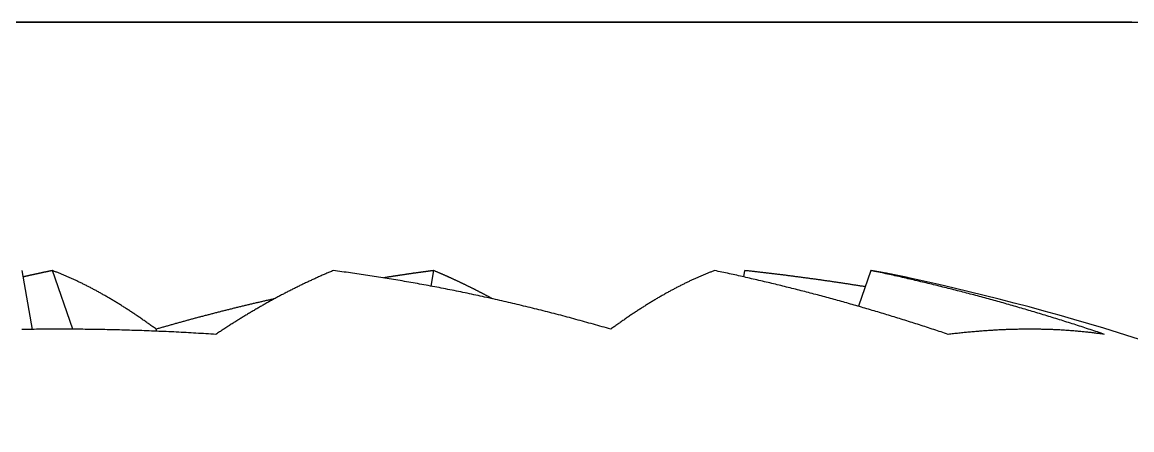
# Model space of a CAD drawing. Extents: x -37 to 246, y -173 to 93.
# Drawn here: x 48.059 to 50.283, y -55.412 to -54.595 of the extents above; entities that cross this region are included whole.
import ezdxf

# ---------------------------------------------------------------- set-up
doc = ezdxf.new("R2010")
doc.units = 0
doc.layers.get('0').update_dxf_attribs({"linetype": 'CONTINUOUS'})

msp = doc.modelspace()

# ---------------------------------------------------------------- linework, layer by layer
at = {"color": 7, "linetype": 'CONTINUOUS'}
for p, q in [((30.6333, -54.5954), (52.9333, -54.5954)), ((33.2833, -54.5954), (50.2833, -54.5954)), ((50.2833, -54.5954), (33.2833, -54.5954)), ((48.0797, -55.2106), (48.0591, -55.0929)), ((48.1606, -55.2104), (48.1197, -55.0929)), ((48.8839, -55.0929), (48.8784, -55.124)), ((49.5053, -55.1056), (49.5075, -55.0929)), ((49.7605, -55.0929), (49.7355, -55.1645)), ((48.3287, -55.2144), (48.3277, -55.2103))]:
    msp.add_line(p, q, dxfattribs=at)
for points in [[(48.1197, -55.0929, 0), (48.1192, -55.093, 0), (48.1188, -55.0931, 0), (48.1183, -55.0932, 0), (48.1178, -55.0933, 0), (48.1174, -55.0934, 0), (48.1169, -55.0934, 0), (48.1165, -55.0935, 0), (48.116, -55.0936, 0), (48.1156, -55.0937, 0), (48.1151, -55.0938, 0), (48.1146, -55.0939, 0), (48.1142, -55.094, 0), (48.1137, -55.0941, 0), (48.1133, -55.0942, 0), (48.1128, -55.0943, 0), (48.1124, -55.0944, 0), (48.1119, -55.0945, 0), (48.1115, -55.0946, 0), (48.111, -55.0947, 0), (48.1105, -55.0948, 0), (48.1101, -55.0949, 0), (48.1096, -55.095, 0), (48.1092, -55.0951, 0), (48.1087, -55.0952, 0), (48.1083, -55.0953, 0), (48.1078, -55.0954, 0), (48.1074, -55.0955, 0), (48.1069, -55.0956, 0), (48.1064, -55.0957, 0), (48.106, -55.0958, 0), (48.1055, -55.0959, 0), (48.1051, -55.096, 0), (48.1046, -55.0961, 0), (48.1042, -55.0962, 0), (48.1037, -55.0963, 0), (48.1032, -55.0964, 0), (48.1028, -55.0964, 0), (48.1023, -55.0965, 0), (48.1019, -55.0966, 0), (48.1014, -55.0967, 0), (48.101, -55.0968, 0), (48.1005, -55.0969, 0), (48.1001, -55.097, 0), (48.0996, -55.0971, 0), (48.0991, -55.0972, 0), (48.0987, -55.0973, 0), (48.0982, -55.0974, 0), (48.0978, -55.0975, 0), (48.0973, -55.0976, 0), (48.0969, -55.0977, 0), (48.0964, -55.0978, 0), (48.096, -55.0979, 0), (48.0955, -55.098, 0), (48.095, -55.0981, 0), (48.0946, -55.0982, 0), (48.0941, -55.0983, 0), (48.0937, -55.0984, 0), (48.0932, -55.0985, 0), (48.0928, -55.0986, 0), (48.0923, -55.0987, 0), (48.0918, -55.0988, 0), (48.0914, -55.0989, 0), (48.0909, -55.099, 0), (48.0905, -55.0991, 0), (48.09, -55.0992, 0), (48.0896, -55.0993, 0), (48.0891, -55.0994, 0), (48.0887, -55.0995, 0), (48.0882, -55.0996, 0), (48.0877, -55.0997, 0), (48.0873, -55.0998, 0), (48.0868, -55.0999, 0), (48.0864, -55.1, 0), (48.0859, -55.1001, 0), (48.0855, -55.1002, 0), (48.085, -55.1003, 0), (48.0846, -55.1004, 0), (48.0841, -55.1005, 0), (48.0836, -55.1006, 0), (48.0832, -55.1007, 0), (48.0827, -55.1008, 0), (48.0823, -55.1009, 0), (48.0818, -55.101, 0), (48.0814, -55.1011, 0), (48.0809, -55.1012, 0), (48.0805, -55.1013, 0), (48.08, -55.1014, 0), (48.0795, -55.1015, 0), (48.0791, -55.1016, 0), (48.0786, -55.1017, 0), (48.0782, -55.1018, 0), (48.0777, -55.1019, 0), (48.0773, -55.102, 0), (48.0768, -55.1021, 0), (48.0764, -55.1022, 0), (48.0759, -55.1023, 0), (48.0754, -55.1024, 0), (48.075, -55.1025, 0), (48.0745, -55.1026, 0), (48.0741, -55.1027, 0), (48.0736, -55.1028, 0), (48.0732, -55.1029, 0), (48.0727, -55.103, 0), (48.0723, -55.1031, 0), (48.0718, -55.1032, 0), (48.0713, -55.1033, 0), (48.0709, -55.1034, 0), (48.0704, -55.1035, 0), (48.07, -55.1036, 0), (48.0695, -55.1037, 0), (48.0691, -55.1038, 0), (48.0686, -55.1039, 0), (48.0682, -55.104, 0), (48.0677, -55.1041, 0), (48.0672, -55.1042, 0), (48.0668, -55.1043, 0), (48.0663, -55.1044, 0), (48.0659, -55.1045, 0), (48.0654, -55.1046, 0), (48.065, -55.1047, 0), (48.0645, -55.1048, 0), (48.0641, -55.1049, 0), (48.0636, -55.105, 0), (48.0632, -55.1051, 0), (48.0627, -55.1052, 0), (48.0622, -55.1053, 0), (48.0618, -55.1055, 0), (48.0613, -55.1056, 0)], [(48.3277, -55.2103, 0), (48.326, -55.209, 0), (48.3243, -55.2078, 0), (48.3225, -55.2065, 0), (48.3208, -55.2053, 0), (48.3191, -55.204, 0), (48.3173, -55.2028, 0), (48.3156, -55.2015, 0), (48.3139, -55.2003, 0), (48.3122, -55.1991, 0), (48.3105, -55.1979, 0), (48.3087, -55.1967, 0), (48.307, -55.1955, 0), (48.3053, -55.1943, 0), (48.3036, -55.1931, 0), (48.3019, -55.1919, 0), (48.3002, -55.1907, 0), (48.2985, -55.1895, 0), (48.2967, -55.1883, 0), (48.295, -55.1872, 0), (48.2933, -55.186, 0), (48.2916, -55.1848, 0), (48.2899, -55.1837, 0), (48.2882, -55.1825, 0), (48.2865, -55.1814, 0), (48.2848, -55.1803, 0), (48.2831, -55.1791, 0), (48.2815, -55.178, 0), (48.2798, -55.1769, 0), (48.2781, -55.1758, 0), (48.2764, -55.1747, 0), (48.2747, -55.1736, 0), (48.273, -55.1725, 0), (48.2713, -55.1714, 0), (48.2697, -55.1703, 0), (48.268, -55.1692, 0), (48.2663, -55.1681, 0), (48.2646, -55.1671, 0), (48.263, -55.166, 0), (48.2613, -55.1649, 0), (48.2596, -55.1639, 0), (48.2579, -55.1628, 0), (48.2563, -55.1618, 0), (48.2546, -55.1608, 0), (48.253, -55.1597, 0), (48.2513, -55.1587, 0), (48.2496, -55.1577, 0), (48.248, -55.1567, 0), (48.2463, -55.1557, 0), (48.2447, -55.1547, 0), (48.243, -55.1537, 0), (48.2414, -55.1527, 0), (48.2397, -55.1517, 0), (48.2381, -55.1507, 0), (48.2364, -55.1497, 0), (48.2348, -55.1487, 0), (48.2331, -55.1478, 0), (48.2315, -55.1468, 0), (48.2299, -55.1459, 0), (48.2282, -55.1449, 0), (48.2266, -55.144, 0), (48.225, -55.143, 0), (48.2233, -55.1421, 0), (48.2217, -55.1412, 0), (48.2201, -55.1403, 0), (48.2184, -55.1393, 0), (48.2168, -55.1384, 0), (48.2152, -55.1375, 0), (48.2136, -55.1366, 0), (48.212, -55.1357, 0), (48.2103, -55.1348, 0), (48.2087, -55.134, 0), (48.2071, -55.1331, 0), (48.2055, -55.1322, 0), (48.2039, -55.1314, 0), (48.2023, -55.1305, 0), (48.2007, -55.1296, 0), (48.1991, -55.1288, 0), (48.1975, -55.1279, 0), (48.1959, -55.1271, 0), (48.1943, -55.1263, 0), (48.1927, -55.1255, 0), (48.1911, -55.1246, 0), (48.1895, -55.1238, 0), (48.1879, -55.123, 0), (48.1863, -55.1222, 0), (48.1847, -55.1214, 0), (48.1831, -55.1206, 0), (48.1815, -55.1198, 0), (48.18, -55.119, 0), (48.1784, -55.1183, 0), (48.1768, -55.1175, 0), (48.1752, -55.1167, 0), (48.1736, -55.116, 0), (48.1721, -55.1152, 0), (48.1705, -55.1145, 0), (48.1689, -55.1137, 0), (48.1674, -55.113, 0), (48.1658, -55.1122, 0), (48.1642, -55.1115, 0), (48.1627, -55.1108, 0), (48.1611, -55.1101, 0), (48.1595, -55.1094, 0), (48.158, -55.1087, 0), (48.1564, -55.108, 0), (48.1549, -55.1073, 0), (48.1533, -55.1066, 0), (48.1518, -55.1059, 0), (48.1502, -55.1052, 0), (48.1487, -55.1046, 0), (48.1471, -55.1039, 0), (48.1456, -55.1032, 0), (48.1441, -55.1026, 0), (48.1425, -55.1019, 0), (48.141, -55.1013, 0), (48.1394, -55.1007, 0), (48.1379, -55.1, 0), (48.1364, -55.0994, 0), (48.1349, -55.0988, 0), (48.1333, -55.0982, 0), (48.1318, -55.0975, 0), (48.1303, -55.0969, 0), (48.1288, -55.0963, 0), (48.1272, -55.0958, 0), (48.1257, -55.0952, 0), (48.1242, -55.0946, 0), (48.1227, -55.094, 0), (48.1212, -55.0934, 0), (48.1197, -55.0929, 0)], [(48.6828, -55.0929, 0), (48.6809, -55.0937, 0), (48.679, -55.0944, 0), (48.6772, -55.0952, 0), (48.6753, -55.096, 0), (48.6734, -55.0968, 0), (48.6716, -55.0976, 0), (48.6697, -55.0984, 0), (48.6679, -55.0992, 0), (48.666, -55.1, 0), (48.6641, -55.1008, 0), (48.6623, -55.1016, 0), (48.6604, -55.1024, 0), (48.6586, -55.1033, 0), (48.6567, -55.1041, 0), (48.6549, -55.1049, 0), (48.653, -55.1057, 0), (48.6511, -55.1066, 0), (48.6493, -55.1074, 0), (48.6474, -55.1083, 0), (48.6456, -55.1091, 0), (48.6437, -55.11, 0), (48.6419, -55.1108, 0), (48.64, -55.1117, 0), (48.6381, -55.1125, 0), (48.6363, -55.1134, 0), (48.6344, -55.1142, 0), (48.6326, -55.1151, 0), (48.6307, -55.116, 0), (48.6289, -55.1169, 0), (48.627, -55.1177, 0), (48.6252, -55.1186, 0), (48.6233, -55.1195, 0), (48.6215, -55.1204, 0), (48.6196, -55.1213, 0), (48.6178, -55.1222, 0), (48.6159, -55.1231, 0), (48.6141, -55.124, 0), (48.6122, -55.1249, 0), (48.6104, -55.1258, 0), (48.6085, -55.1267, 0), (48.6067, -55.1277, 0), (48.6048, -55.1286, 0), (48.603, -55.1295, 0), (48.6011, -55.1304, 0), (48.5993, -55.1314, 0), (48.5974, -55.1323, 0), (48.5956, -55.1332, 0), (48.5937, -55.1342, 0), (48.5919, -55.1351, 0), (48.59, -55.1361, 0), (48.5882, -55.137, 0), (48.5863, -55.138, 0), (48.5845, -55.1389, 0), (48.5827, -55.1399, 0), (48.5808, -55.1409, 0), (48.579, -55.1418, 0), (48.5771, -55.1428, 0), (48.5753, -55.1438, 0), (48.5734, -55.1448, 0), (48.5716, -55.1458, 0), (48.5698, -55.1467, 0), (48.5679, -55.1477, 0), (48.5661, -55.1487, 0), (48.5642, -55.1497, 0), (48.5624, -55.1507, 0), (48.5606, -55.1517, 0), (48.5587, -55.1527, 0), (48.5569, -55.1538, 0), (48.555, -55.1548, 0), (48.5532, -55.1558, 0), (48.5514, -55.1568, 0), (48.5495, -55.1578, 0), (48.5477, -55.1589, 0), (48.5458, -55.1599, 0), (48.544, -55.1609, 0), (48.5422, -55.162, 0), (48.5403, -55.163, 0), (48.5385, -55.1641, 0), (48.5367, -55.1651, 0), (48.5348, -55.1662, 0), (48.533, -55.1672, 0), (48.5312, -55.1683, 0), (48.5293, -55.1694, 0), (48.5275, -55.1704, 0), (48.5257, -55.1715, 0), (48.5238, -55.1726, 0), (48.522, -55.1736, 0), (48.5202, -55.1747, 0), (48.5183, -55.1758, 0), (48.5165, -55.1769, 0), (48.5147, -55.178, 0), (48.5128, -55.1791, 0), (48.511, -55.1802, 0), (48.5092, -55.1813, 0), (48.5074, -55.1824, 0), (48.5055, -55.1835, 0), (48.5037, -55.1846, 0), (48.5019, -55.1857, 0), (48.5001, -55.1868, 0), (48.4982, -55.188, 0), (48.4964, -55.1891, 0), (48.4946, -55.1902, 0), (48.4928, -55.1913, 0), (48.4909, -55.1925, 0), (48.4891, -55.1936, 0), (48.4873, -55.1948, 0), (48.4855, -55.1959, 0), (48.4836, -55.1971, 0), (48.4818, -55.1982, 0), (48.48, -55.1994, 0), (48.4782, -55.2005, 0), (48.4763, -55.2017, 0), (48.4745, -55.2029, 0), (48.4727, -55.204, 0), (48.4709, -55.2052, 0), (48.4691, -55.2064, 0), (48.4672, -55.2076, 0), (48.4654, -55.2088, 0), (48.4636, -55.2099, 0), (48.4618, -55.2111, 0), (48.46, -55.2123, 0), (48.4582, -55.2135, 0), (48.4563, -55.2147, 0), (48.4545, -55.2159, 0), (48.4527, -55.2171, 0), (48.4509, -55.2183, 0), (48.4491, -55.2196, 0), (48.4473, -55.2208, 0)], [(49.2389, -55.2103, 0), (49.2345, -55.209, 0), (49.2302, -55.2078, 0), (49.2258, -55.2065, 0), (49.2214, -55.2053, 0), (49.2171, -55.204, 0), (49.2127, -55.2028, 0), (49.2083, -55.2015, 0), (49.204, -55.2003, 0), (49.1996, -55.1991, 0), (49.1952, -55.1979, 0), (49.1909, -55.1967, 0), (49.1865, -55.1955, 0), (49.1821, -55.1943, 0), (49.1778, -55.1931, 0), (49.1734, -55.1919, 0), (49.169, -55.1907, 0), (49.1647, -55.1895, 0), (49.1603, -55.1883, 0), (49.1559, -55.1872, 0), (49.1516, -55.186, 0), (49.1472, -55.1848, 0), (49.1428, -55.1837, 0), (49.1385, -55.1825, 0), (49.1341, -55.1814, 0), (49.1297, -55.1803, 0), (49.1254, -55.1791, 0), (49.121, -55.178, 0), (49.1167, -55.1769, 0), (49.1123, -55.1758, 0), (49.1079, -55.1747, 0), (49.1036, -55.1736, 0), (49.0992, -55.1725, 0), (49.0948, -55.1714, 0), (49.0905, -55.1703, 0), (49.0861, -55.1692, 0), (49.0818, -55.1681, 0), (49.0774, -55.1671, 0), (49.073, -55.166, 0), (49.0687, -55.1649, 0), (49.0643, -55.1639, 0), (49.06, -55.1628, 0), (49.0556, -55.1618, 0), (49.0512, -55.1608, 0), (49.0469, -55.1597, 0), (49.0425, -55.1587, 0), (49.0382, -55.1577, 0), (49.0338, -55.1567, 0), (49.0295, -55.1557, 0), (49.0251, -55.1547, 0), (49.0208, -55.1537, 0), (49.0164, -55.1527, 0), (49.012, -55.1517, 0), (49.0077, -55.1507, 0), (49.0033, -55.1497, 0), (48.999, -55.1487, 0), (48.9946, -55.1478, 0), (48.9903, -55.1468, 0), (48.9859, -55.1459, 0), (48.9816, -55.1449, 0), (48.9772, -55.144, 0), (48.9729, -55.143, 0), (48.9685, -55.1421, 0), (48.9642, -55.1412, 0), (48.9598, -55.1403, 0), (48.9555, -55.1393, 0), (48.9511, -55.1384, 0), (48.9468, -55.1375, 0), (48.9424, -55.1366, 0), (48.9381, -55.1357, 0), (48.9337, -55.1348, 0), (48.9294, -55.134, 0), (48.9251, -55.1331, 0), (48.9207, -55.1322, 0), (48.9164, -55.1314, 0), (48.912, -55.1305, 0), (48.9077, -55.1296, 0), (48.9033, -55.1288, 0), (48.899, -55.1279, 0), (48.8947, -55.1271, 0), (48.8903, -55.1263, 0), (48.886, -55.1255, 0), (48.8816, -55.1246, 0), (48.8773, -55.1238, 0), (48.873, -55.123, 0), (48.8686, -55.1222, 0), (48.8643, -55.1214, 0), (48.8599, -55.1206, 0), (48.8556, -55.1198, 0), (48.8513, -55.119, 0), (48.8469, -55.1183, 0), (48.8426, -55.1175, 0), (48.8383, -55.1167, 0), (48.8339, -55.116, 0), (48.8296, -55.1152, 0), (48.8253, -55.1145, 0), (48.8209, -55.1137, 0), (48.8166, -55.113, 0), (48.8123, -55.1122, 0), (48.808, -55.1115, 0), (48.8036, -55.1108, 0), (48.7993, -55.1101, 0), (48.795, -55.1094, 0), (48.7907, -55.1087, 0), (48.7863, -55.108, 0), (48.782, -55.1073, 0), (48.7777, -55.1066, 0), (48.7734, -55.1059, 0), (48.769, -55.1052, 0), (48.7647, -55.1046, 0), (48.7604, -55.1039, 0), (48.7561, -55.1032, 0), (48.7518, -55.1026, 0), (48.7474, -55.1019, 0), (48.7431, -55.1013, 0), (48.7388, -55.1007, 0), (48.7345, -55.1, 0), (48.7302, -55.0994, 0), (48.7259, -55.0988, 0), (48.7215, -55.0982, 0), (48.7172, -55.0975, 0), (48.7129, -55.0969, 0), (48.7086, -55.0963, 0), (48.7043, -55.0958, 0), (48.7, -55.0952, 0), (48.6957, -55.0946, 0), (48.6914, -55.094, 0), (48.6871, -55.0934, 0), (48.6828, -55.0929, 0)], [(48.8839, -55.0929, 0), (48.8831, -55.093, 0), (48.8823, -55.0931, 0), (48.8815, -55.0932, 0), (48.8808, -55.0933, 0), (48.88, -55.0934, 0), (48.8792, -55.0935, 0), (48.8784, -55.0936, 0), (48.8776, -55.0937, 0), (48.8768, -55.0938, 0), (48.8761, -55.0939, 0), (48.8753, -55.094, 0), (48.8745, -55.0941, 0), (48.8737, -55.0942, 0), (48.8729, -55.0943, 0), (48.8721, -55.0944, 0), (48.8713, -55.0945, 0), (48.8706, -55.0946, 0), (48.8698, -55.0947, 0), (48.869, -55.0949, 0), (48.8682, -55.095, 0), (48.8674, -55.0951, 0), (48.8666, -55.0952, 0), (48.8659, -55.0953, 0), (48.8651, -55.0954, 0), (48.8643, -55.0955, 0), (48.8635, -55.0956, 0), (48.8627, -55.0957, 0), (48.8619, -55.0958, 0), (48.8611, -55.0959, 0), (48.8604, -55.096, 0), (48.8596, -55.0961, 0), (48.8588, -55.0962, 0), (48.858, -55.0964, 0), (48.8572, -55.0965, 0), (48.8564, -55.0966, 0), (48.8557, -55.0967, 0), (48.8549, -55.0968, 0), (48.8541, -55.0969, 0), (48.8533, -55.097, 0), (48.8525, -55.0971, 0), (48.8517, -55.0972, 0), (48.8509, -55.0973, 0), (48.8502, -55.0974, 0), (48.8494, -55.0976, 0), (48.8486, -55.0977, 0), (48.8478, -55.0978, 0), (48.847, -55.0979, 0), (48.8462, -55.098, 0), (48.8454, -55.0981, 0), (48.8447, -55.0982, 0), (48.8439, -55.0983, 0), (48.8431, -55.0984, 0), (48.8423, -55.0986, 0), (48.8415, -55.0987, 0), (48.8407, -55.0988, 0), (48.8399, -55.0989, 0), (48.8392, -55.099, 0), (48.8384, -55.0991, 0), (48.8376, -55.0992, 0), (48.8368, -55.0993, 0), (48.836, -55.0995, 0), (48.8352, -55.0996, 0), (48.8344, -55.0997, 0), (48.8337, -55.0998, 0), (48.8329, -55.0999, 0), (48.8321, -55.1, 0), (48.8313, -55.1001, 0), (48.8305, -55.1003, 0), (48.8297, -55.1004, 0), (48.8289, -55.1005, 0), (48.8282, -55.1006, 0), (48.8274, -55.1007, 0), (48.8266, -55.1008, 0), (48.8258, -55.101, 0), (48.825, -55.1011, 0), (48.8242, -55.1012, 0), (48.8234, -55.1013, 0), (48.8227, -55.1014, 0), (48.8219, -55.1015, 0), (48.8211, -55.1017, 0), (48.8203, -55.1018, 0), (48.8195, -55.1019, 0), (48.8187, -55.102, 0), (48.8179, -55.1021, 0), (48.8172, -55.1022, 0), (48.8164, -55.1024, 0), (48.8156, -55.1025, 0), (48.8148, -55.1026, 0), (48.814, -55.1027, 0), (48.8132, -55.1028, 0), (48.8124, -55.103, 0), (48.8117, -55.1031, 0), (48.8109, -55.1032, 0), (48.8101, -55.1033, 0), (48.8093, -55.1034, 0), (48.8085, -55.1035, 0), (48.8077, -55.1037, 0), (48.8069, -55.1038, 0), (48.8061, -55.1039, 0), (48.8054, -55.104, 0), (48.8046, -55.1042, 0), (48.8038, -55.1043, 0), (48.803, -55.1044, 0), (48.8022, -55.1045, 0), (48.8014, -55.1046, 0), (48.8006, -55.1048, 0), (48.7999, -55.1049, 0), (48.7991, -55.105, 0), (48.7983, -55.1051, 0), (48.7975, -55.1052, 0), (48.7967, -55.1054, 0), (48.7959, -55.1055, 0), (48.7951, -55.1056, 0), (48.7943, -55.1057, 0), (48.7936, -55.1059, 0), (48.7928, -55.106, 0), (48.792, -55.1061, 0), (48.7912, -55.1062, 0), (48.7904, -55.1064, 0), (48.7896, -55.1065, 0), (48.7888, -55.1066, 0), (48.788, -55.1067, 0), (48.7873, -55.1069, 0), (48.7865, -55.107, 0), (48.7857, -55.1071, 0), (48.7849, -55.1072, 0), (48.7841, -55.1074, 0), (48.7833, -55.1075, 0)], [(49.0017, -55.1494, 0), (49.0008, -55.1489, 0), (48.9999, -55.1484, 0), (48.999, -55.1479, 0), (48.9981, -55.1474, 0), (48.9972, -55.1469, 0), (48.9962, -55.1464, 0), (48.9953, -55.1459, 0), (48.9944, -55.1454, 0), (48.9935, -55.1449, 0), (48.9926, -55.1444, 0), (48.9917, -55.144, 0), (48.9907, -55.1435, 0), (48.9898, -55.143, 0), (48.9889, -55.1425, 0), (48.988, -55.142, 0), (48.9871, -55.1415, 0), (48.9862, -55.141, 0), (48.9852, -55.1406, 0), (48.9843, -55.1401, 0), (48.9834, -55.1396, 0), (48.9825, -55.1391, 0), (48.9816, -55.1386, 0), (48.9807, -55.1382, 0), (48.9797, -55.1377, 0), (48.9788, -55.1372, 0), (48.9779, -55.1367, 0), (48.977, -55.1363, 0), (48.9761, -55.1358, 0), (48.9752, -55.1353, 0), (48.9742, -55.1349, 0), (48.9733, -55.1344, 0), (48.9724, -55.1339, 0), (48.9715, -55.1334, 0), (48.9706, -55.133, 0), (48.9697, -55.1325, 0), (48.9687, -55.132, 0), (48.9678, -55.1316, 0), (48.9669, -55.1311, 0), (48.966, -55.1307, 0), (48.9651, -55.1302, 0), (48.9641, -55.1297, 0), (48.9632, -55.1293, 0), (48.9623, -55.1288, 0), (48.9614, -55.1284, 0), (48.9605, -55.1279, 0), (48.9595, -55.1274, 0), (48.9586, -55.127, 0), (48.9577, -55.1265, 0), (48.9568, -55.1261, 0), (48.9559, -55.1256, 0), (48.9549, -55.1252, 0), (48.954, -55.1247, 0), (48.9531, -55.1243, 0), (48.9522, -55.1238, 0), (48.9513, -55.1234, 0), (48.9503, -55.1229, 0), (48.9494, -55.1225, 0), (48.9485, -55.122, 0), (48.9476, -55.1216, 0), (48.9467, -55.1211, 0), (48.9457, -55.1207, 0), (48.9448, -55.1202, 0), (48.9439, -55.1198, 0), (48.943, -55.1194, 0), (48.9421, -55.1189, 0), (48.9411, -55.1185, 0), (48.9402, -55.118, 0), (48.9393, -55.1176, 0), (48.9384, -55.1172, 0), (48.9375, -55.1167, 0), (48.9365, -55.1163, 0), (48.9356, -55.1158, 0), (48.9347, -55.1154, 0), (48.9338, -55.115, 0), (48.9329, -55.1145, 0), (48.9319, -55.1141, 0), (48.931, -55.1137, 0), (48.9301, -55.1133, 0), (48.9292, -55.1128, 0), (48.9282, -55.1124, 0), (48.9273, -55.112, 0), (48.9264, -55.1115, 0), (48.9255, -55.1111, 0), (48.9246, -55.1107, 0), (48.9236, -55.1103, 0), (48.9227, -55.1098, 0), (48.9218, -55.1094, 0), (48.9209, -55.109, 0), (48.9199, -55.1086, 0), (48.919, -55.1082, 0), (48.9181, -55.1077, 0), (48.9172, -55.1073, 0), (48.9163, -55.1069, 0), (48.9153, -55.1065, 0), (48.9144, -55.1061, 0), (48.9135, -55.1057, 0), (48.9126, -55.1053, 0), (48.9116, -55.1048, 0), (48.9107, -55.1044, 0), (48.9098, -55.104, 0), (48.9089, -55.1036, 0), (48.9079, -55.1032, 0), (48.907, -55.1028, 0), (48.9061, -55.1024, 0), (48.9052, -55.102, 0), (48.9042, -55.1016, 0), (48.9033, -55.1012, 0), (48.9024, -55.1008, 0), (48.9015, -55.1004, 0), (48.9005, -55.1, 0), (48.8996, -55.0996, 0), (48.8987, -55.0992, 0), (48.8978, -55.0988, 0), (48.8968, -55.0984, 0), (48.8959, -55.098, 0), (48.895, -55.0976, 0), (48.8941, -55.0972, 0), (48.8931, -55.0968, 0), (48.8922, -55.0964, 0), (48.8913, -55.096, 0), (48.8904, -55.0956, 0), (48.8894, -55.0952, 0), (48.8885, -55.0948, 0), (48.8876, -55.0944, 0), (48.8867, -55.094, 0), (48.8857, -55.0936, 0), (48.8848, -55.0933, 0), (48.8839, -55.0929, 0)], [(49.447, -55.0929, 0), (49.4455, -55.0934, 0), (49.444, -55.094, 0), (49.4424, -55.0946, 0), (49.4409, -55.0952, 0), (49.4394, -55.0958, 0), (49.4379, -55.0963, 0), (49.4364, -55.0969, 0), (49.4348, -55.0975, 0), (49.4333, -55.0982, 0), (49.4318, -55.0988, 0), (49.4303, -55.0994, 0), (49.4287, -55.1, 0), (49.4272, -55.1007, 0), (49.4257, -55.1013, 0), (49.4241, -55.1019, 0), (49.4226, -55.1026, 0), (49.4211, -55.1032, 0), (49.4195, -55.1039, 0), (49.418, -55.1046, 0), (49.4164, -55.1052, 0), (49.4149, -55.1059, 0), (49.4133, -55.1066, 0), (49.4118, -55.1073, 0), (49.4102, -55.108, 0), (49.4087, -55.1087, 0), (49.4071, -55.1094, 0), (49.4055, -55.1101, 0), (49.404, -55.1108, 0), (49.4024, -55.1115, 0), (49.4009, -55.1122, 0), (49.3993, -55.113, 0), (49.3977, -55.1137, 0), (49.3962, -55.1145, 0), (49.3946, -55.1152, 0), (49.393, -55.116, 0), (49.3914, -55.1167, 0), (49.3899, -55.1175, 0), (49.3883, -55.1183, 0), (49.3867, -55.119, 0), (49.3851, -55.1198, 0), (49.3835, -55.1206, 0), (49.3819, -55.1214, 0), (49.3804, -55.1222, 0), (49.3788, -55.123, 0), (49.3772, -55.1238, 0), (49.3756, -55.1246, 0), (49.374, -55.1255, 0), (49.3724, -55.1263, 0), (49.3708, -55.1271, 0), (49.3692, -55.1279, 0), (49.3676, -55.1288, 0), (49.366, -55.1296, 0), (49.3644, -55.1305, 0), (49.3628, -55.1314, 0), (49.3612, -55.1322, 0), (49.3595, -55.1331, 0), (49.3579, -55.134, 0), (49.3563, -55.1348, 0), (49.3547, -55.1357, 0), (49.3531, -55.1366, 0), (49.3515, -55.1375, 0), (49.3498, -55.1384, 0), (49.3482, -55.1393, 0), (49.3466, -55.1403, 0), (49.345, -55.1412, 0), (49.3433, -55.1421, 0), (49.3417, -55.143, 0), (49.3401, -55.144, 0), (49.3384, -55.1449, 0), (49.3368, -55.1459, 0), (49.3352, -55.1468, 0), (49.3335, -55.1478, 0), (49.3319, -55.1487, 0), (49.3302, -55.1497, 0), (49.3286, -55.1507, 0), (49.3269, -55.1517, 0), (49.3253, -55.1527, 0), (49.3236, -55.1537, 0), (49.322, -55.1547, 0), (49.3203, -55.1557, 0), (49.3187, -55.1567, 0), (49.317, -55.1577, 0), (49.3154, -55.1587, 0), (49.3137, -55.1597, 0), (49.312, -55.1608, 0), (49.3104, -55.1618, 0), (49.3087, -55.1628, 0), (49.307, -55.1639, 0), (49.3054, -55.1649, 0), (49.3037, -55.166, 0), (49.302, -55.1671, 0), (49.3003, -55.1681, 0), (49.2987, -55.1692, 0), (49.297, -55.1703, 0), (49.2953, -55.1714, 0), (49.2936, -55.1725, 0), (49.2919, -55.1736, 0), (49.2903, -55.1747, 0), (49.2886, -55.1758, 0), (49.2869, -55.1769, 0), (49.2852, -55.178, 0), (49.2835, -55.1791, 0), (49.2818, -55.1803, 0), (49.2801, -55.1814, 0), (49.2784, -55.1825, 0), (49.2767, -55.1837, 0), (49.275, -55.1848, 0), (49.2733, -55.186, 0), (49.2716, -55.1872, 0), (49.2699, -55.1883, 0), (49.2682, -55.1895, 0), (49.2665, -55.1907, 0), (49.2648, -55.1919, 0), (49.2631, -55.1931, 0), (49.2613, -55.1943, 0), (49.2596, -55.1955, 0), (49.2579, -55.1967, 0), (49.2562, -55.1979, 0), (49.2545, -55.1991, 0), (49.2528, -55.2003, 0), (49.251, -55.2015, 0), (49.2493, -55.2028, 0), (49.2476, -55.204, 0), (49.2458, -55.2053, 0), (49.2441, -55.2065, 0), (49.2424, -55.2078, 0), (49.2407, -55.209, 0), (49.2389, -55.2103, 0)], [(49.9154, -55.2208, 0), (49.9118, -55.2196, 0), (49.9082, -55.2183, 0), (49.9046, -55.2171, 0), (49.901, -55.2159, 0), (49.8974, -55.2147, 0), (49.8938, -55.2135, 0), (49.8902, -55.2123, 0), (49.8866, -55.2111, 0), (49.8829, -55.2099, 0), (49.8793, -55.2088, 0), (49.8757, -55.2076, 0), (49.8721, -55.2064, 0), (49.8685, -55.2052, 0), (49.8648, -55.204, 0), (49.8612, -55.2029, 0), (49.8576, -55.2017, 0), (49.854, -55.2005, 0), (49.8504, -55.1994, 0), (49.8467, -55.1982, 0), (49.8431, -55.1971, 0), (49.8395, -55.1959, 0), (49.8359, -55.1948, 0), (49.8322, -55.1936, 0), (49.8286, -55.1925, 0), (49.825, -55.1913, 0), (49.8213, -55.1902, 0), (49.8177, -55.1891, 0), (49.8141, -55.188, 0), (49.8104, -55.1868, 0), (49.8068, -55.1857, 0), (49.8032, -55.1846, 0), (49.7995, -55.1835, 0), (49.7959, -55.1824, 0), (49.7923, -55.1813, 0), (49.7886, -55.1802, 0), (49.785, -55.1791, 0), (49.7813, -55.178, 0), (49.7777, -55.1769, 0), (49.7741, -55.1758, 0), (49.7704, -55.1747, 0), (49.7668, -55.1736, 0), (49.7631, -55.1726, 0), (49.7595, -55.1715, 0), (49.7558, -55.1704, 0), (49.7522, -55.1694, 0), (49.7485, -55.1683, 0), (49.7449, -55.1672, 0), (49.7412, -55.1662, 0), (49.7376, -55.1651, 0), (49.7339, -55.1641, 0), (49.7303, -55.163, 0), (49.7266, -55.162, 0), (49.723, -55.1609, 0), (49.7193, -55.1599, 0), (49.7157, -55.1589, 0), (49.712, -55.1578, 0), (49.7084, -55.1568, 0), (49.7047, -55.1558, 0), (49.7011, -55.1548, 0), (49.6974, -55.1538, 0), (49.6937, -55.1527, 0), (49.6901, -55.1517, 0), (49.6864, -55.1507, 0), (49.6828, -55.1497, 0), (49.6791, -55.1487, 0), (49.6754, -55.1477, 0), (49.6718, -55.1467, 0), (49.6681, -55.1458, 0), (49.6644, -55.1448, 0), (49.6608, -55.1438, 0), (49.6571, -55.1428, 0), (49.6534, -55.1418, 0), (49.6498, -55.1409, 0), (49.6461, -55.1399, 0), (49.6424, -55.1389, 0), (49.6388, -55.138, 0), (49.6351, -55.137, 0), (49.6314, -55.1361, 0), (49.6278, -55.1351, 0), (49.6241, -55.1342, 0), (49.6204, -55.1332, 0), (49.6167, -55.1323, 0), (49.6131, -55.1314, 0), (49.6094, -55.1304, 0), (49.6057, -55.1295, 0), (49.602, -55.1286, 0), (49.5983, -55.1277, 0), (49.5947, -55.1267, 0), (49.591, -55.1258, 0), (49.5873, -55.1249, 0), (49.5836, -55.124, 0), (49.5799, -55.1231, 0), (49.5763, -55.1222, 0), (49.5726, -55.1213, 0), (49.5689, -55.1204, 0), (49.5652, -55.1195, 0), (49.5615, -55.1186, 0), (49.5578, -55.1177, 0), (49.5542, -55.1169, 0), (49.5505, -55.116, 0), (49.5468, -55.1151, 0), (49.5431, -55.1142, 0), (49.5394, -55.1134, 0), (49.5357, -55.1125, 0), (49.532, -55.1117, 0), (49.5283, -55.1108, 0), (49.5246, -55.11, 0), (49.521, -55.1091, 0), (49.5173, -55.1083, 0), (49.5136, -55.1074, 0), (49.5099, -55.1066, 0), (49.5062, -55.1057, 0), (49.5025, -55.1049, 0), (49.4988, -55.1041, 0), (49.4951, -55.1033, 0), (49.4914, -55.1024, 0), (49.4877, -55.1016, 0), (49.484, -55.1008, 0), (49.4803, -55.1, 0), (49.4766, -55.0992, 0), (49.4729, -55.0984, 0), (49.4692, -55.0976, 0), (49.4655, -55.0968, 0), (49.4618, -55.096, 0), (49.4581, -55.0952, 0), (49.4544, -55.0944, 0), (49.4507, -55.0937, 0), (49.447, -55.0929, 0)], [(49.7492, -55.1253, 0), (49.7473, -55.125, 0), (49.7454, -55.1247, 0), (49.7436, -55.1244, 0), (49.7417, -55.1241, 0), (49.7398, -55.1238, 0), (49.7379, -55.1235, 0), (49.736, -55.1232, 0), (49.7342, -55.1229, 0), (49.7323, -55.1226, 0), (49.7304, -55.1223, 0), (49.7285, -55.1221, 0), (49.7267, -55.1218, 0), (49.7248, -55.1215, 0), (49.7229, -55.1212, 0), (49.721, -55.1209, 0), (49.7192, -55.1206, 0), (49.7173, -55.1203, 0), (49.7154, -55.12, 0), (49.7135, -55.1197, 0), (49.7116, -55.1195, 0), (49.7098, -55.1192, 0), (49.7079, -55.1189, 0), (49.706, -55.1186, 0), (49.7041, -55.1183, 0), (49.7022, -55.118, 0), (49.7004, -55.1177, 0), (49.6985, -55.1175, 0), (49.6966, -55.1172, 0), (49.6947, -55.1169, 0), (49.6928, -55.1166, 0), (49.691, -55.1163, 0), (49.6891, -55.1161, 0), (49.6872, -55.1158, 0), (49.6853, -55.1155, 0), (49.6834, -55.1152, 0), (49.6816, -55.115, 0), (49.6797, -55.1147, 0), (49.6778, -55.1144, 0), (49.6759, -55.1141, 0), (49.674, -55.1139, 0), (49.6721, -55.1136, 0), (49.6703, -55.1133, 0), (49.6684, -55.1131, 0), (49.6665, -55.1128, 0), (49.6646, -55.1125, 0), (49.6627, -55.1123, 0), (49.6608, -55.112, 0), (49.659, -55.1117, 0), (49.6571, -55.1115, 0), (49.6552, -55.1112, 0), (49.6533, -55.1109, 0), (49.6514, -55.1107, 0), (49.6495, -55.1104, 0), (49.6477, -55.1102, 0), (49.6458, -55.1099, 0), (49.6439, -55.1096, 0), (49.642, -55.1094, 0), (49.6401, -55.1091, 0), (49.6382, -55.1089, 0), (49.6363, -55.1086, 0), (49.6345, -55.1083, 0), (49.6326, -55.1081, 0), (49.6307, -55.1078, 0), (49.6288, -55.1076, 0), (49.6269, -55.1073, 0), (49.625, -55.1071, 0), (49.6231, -55.1068, 0), (49.6213, -55.1066, 0), (49.6194, -55.1063, 0), (49.6175, -55.1061, 0), (49.6156, -55.1058, 0), (49.6137, -55.1056, 0), (49.6118, -55.1053, 0), (49.6099, -55.1051, 0), (49.608, -55.1048, 0), (49.6061, -55.1046, 0), (49.6043, -55.1043, 0), (49.6024, -55.1041, 0), (49.6005, -55.1039, 0), (49.5986, -55.1036, 0), (49.5967, -55.1034, 0), (49.5948, -55.1031, 0), (49.5929, -55.1029, 0), (49.591, -55.1027, 0), (49.5891, -55.1024, 0), (49.5873, -55.1022, 0), (49.5854, -55.1019, 0), (49.5835, -55.1017, 0), (49.5816, -55.1015, 0), (49.5797, -55.1012, 0), (49.5778, -55.101, 0), (49.5759, -55.1008, 0), (49.574, -55.1005, 0), (49.5721, -55.1003, 0), (49.5702, -55.1001, 0), (49.5683, -55.0999, 0), (49.5664, -55.0996, 0), (49.5646, -55.0994, 0), (49.5627, -55.0992, 0), (49.5608, -55.0989, 0), (49.5589, -55.0987, 0), (49.557, -55.0985, 0), (49.5551, -55.0983, 0), (49.5532, -55.098, 0), (49.5513, -55.0978, 0), (49.5494, -55.0976, 0), (49.5475, -55.0974, 0), (49.5456, -55.0972, 0), (49.5437, -55.0969, 0), (49.5418, -55.0967, 0), (49.5399, -55.0965, 0), (49.538, -55.0963, 0), (49.5362, -55.0961, 0), (49.5343, -55.0958, 0), (49.5324, -55.0956, 0), (49.5305, -55.0954, 0), (49.5286, -55.0952, 0), (49.5267, -55.095, 0), (49.5248, -55.0948, 0), (49.5229, -55.0946, 0), (49.521, -55.0943, 0), (49.5191, -55.0941, 0), (49.5172, -55.0939, 0), (49.5153, -55.0937, 0), (49.5134, -55.0935, 0), (49.5115, -55.0933, 0), (49.5096, -55.0931, 0), (49.5077, -55.0929, 0)], [(50.2289, -55.2208, 0), (50.2253, -55.2196, 0), (50.2217, -55.2183, 0), (50.2181, -55.2171, 0), (50.2145, -55.2159, 0), (50.2109, -55.2147, 0), (50.2073, -55.2135, 0), (50.2037, -55.2123, 0), (50.2, -55.2111, 0), (50.1964, -55.2099, 0), (50.1928, -55.2088, 0), (50.1892, -55.2076, 0), (50.1856, -55.2064, 0), (50.182, -55.2052, 0), (50.1783, -55.204, 0), (50.1747, -55.2029, 0), (50.1711, -55.2017, 0), (50.1675, -55.2005, 0), (50.1638, -55.1994, 0), (50.1602, -55.1982, 0), (50.1566, -55.1971, 0), (50.153, -55.1959, 0), (50.1493, -55.1948, 0), (50.1457, -55.1936, 0), (50.1421, -55.1925, 0), (50.1385, -55.1913, 0), (50.1348, -55.1902, 0), (50.1312, -55.1891, 0), (50.1276, -55.188, 0), (50.1239, -55.1868, 0), (50.1203, -55.1857, 0), (50.1167, -55.1846, 0), (50.113, -55.1835, 0), (50.1094, -55.1824, 0), (50.1057, -55.1813, 0), (50.1021, -55.1802, 0), (50.0985, -55.1791, 0), (50.0948, -55.178, 0), (50.0912, -55.1769, 0), (50.0875, -55.1758, 0), (50.0839, -55.1747, 0), (50.0803, -55.1736, 0), (50.0766, -55.1726, 0), (50.073, -55.1715, 0), (50.0693, -55.1704, 0), (50.0657, -55.1694, 0), (50.062, -55.1683, 0), (50.0584, -55.1672, 0), (50.0547, -55.1662, 0), (50.0511, -55.1651, 0), (50.0474, -55.1641, 0), (50.0438, -55.163, 0), (50.0401, -55.162, 0), (50.0365, -55.1609, 0), (50.0328, -55.1599, 0), (50.0292, -55.1589, 0), (50.0255, -55.1578, 0), (50.0219, -55.1568, 0), (50.0182, -55.1558, 0), (50.0145, -55.1548, 0), (50.0109, -55.1538, 0), (50.0072, -55.1527, 0), (50.0036, -55.1517, 0), (49.9999, -55.1507, 0), (49.9962, -55.1497, 0), (49.9926, -55.1487, 0), (49.9889, -55.1477, 0), (49.9853, -55.1467, 0), (49.9816, -55.1458, 0), (49.9779, -55.1448, 0), (49.9743, -55.1438, 0), (49.9706, -55.1428, 0), (49.9669, -55.1418, 0), (49.9633, -55.1409, 0), (49.9596, -55.1399, 0), (49.9559, -55.1389, 0), (49.9523, -55.138, 0), (49.9486, -55.137, 0), (49.9449, -55.1361, 0), (49.9412, -55.1351, 0), (49.9376, -55.1342, 0), (49.9339, -55.1332, 0), (49.9302, -55.1323, 0), (49.9265, -55.1314, 0), (49.9229, -55.1304, 0), (49.9192, -55.1295, 0), (49.9155, -55.1286, 0), (49.9118, -55.1277, 0), (49.9082, -55.1267, 0), (49.9045, -55.1258, 0), (49.9008, -55.1249, 0), (49.8971, -55.124, 0), (49.8934, -55.1231, 0), (49.8898, -55.1222, 0), (49.8861, -55.1213, 0), (49.8824, -55.1204, 0), (49.8787, -55.1195, 0), (49.875, -55.1186, 0), (49.8713, -55.1177, 0), (49.8676, -55.1169, 0), (49.864, -55.116, 0), (49.8603, -55.1151, 0), (49.8566, -55.1142, 0), (49.8529, -55.1134, 0), (49.8492, -55.1125, 0), (49.8455, -55.1117, 0), (49.8418, -55.1108, 0), (49.8381, -55.11, 0), (49.8344, -55.1091, 0), (49.8307, -55.1083, 0), (49.8271, -55.1074, 0), (49.8234, -55.1066, 0), (49.8197, -55.1057, 0), (49.816, -55.1049, 0), (49.8123, -55.1041, 0), (49.8086, -55.1033, 0), (49.8049, -55.1024, 0), (49.8012, -55.1016, 0), (49.7975, -55.1008, 0), (49.7938, -55.1, 0), (49.7901, -55.0992, 0), (49.7864, -55.0984, 0), (49.7827, -55.0976, 0), (49.779, -55.0968, 0), (49.7753, -55.096, 0), (49.7716, -55.0952, 0), (49.7679, -55.0944, 0), (49.7642, -55.0937, 0), (49.7605, -55.0929, 0)], [(49.8359, -55.1075, 0), (49.8354, -55.1074, 0), (49.8348, -55.1072, 0), (49.8342, -55.1071, 0), (49.8336, -55.107, 0), (49.833, -55.1069, 0), (49.8324, -55.1067, 0), (49.8319, -55.1066, 0), (49.8313, -55.1065, 0), (49.8307, -55.1064, 0), (49.8301, -55.1062, 0), (49.8295, -55.1061, 0), (49.8289, -55.106, 0), (49.8283, -55.1059, 0), (49.8277, -55.1057, 0), (49.8272, -55.1056, 0), (49.8266, -55.1055, 0), (49.826, -55.1054, 0), (49.8254, -55.1052, 0), (49.8248, -55.1051, 0), (49.8242, -55.105, 0), (49.8236, -55.1049, 0), (49.8231, -55.1048, 0), (49.8225, -55.1046, 0), (49.8219, -55.1045, 0), (49.8213, -55.1044, 0), (49.8207, -55.1043, 0), (49.8201, -55.1042, 0), (49.8195, -55.104, 0), (49.8189, -55.1039, 0), (49.8184, -55.1038, 0), (49.8178, -55.1037, 0), (49.8172, -55.1035, 0), (49.8166, -55.1034, 0), (49.816, -55.1033, 0), (49.8154, -55.1032, 0), (49.8148, -55.1031, 0), (49.8142, -55.103, 0), (49.8137, -55.1028, 0), (49.8131, -55.1027, 0), (49.8125, -55.1026, 0), (49.8119, -55.1025, 0), (49.8113, -55.1024, 0), (49.8107, -55.1022, 0), (49.8101, -55.1021, 0), (49.8095, -55.102, 0), (49.809, -55.1019, 0), (49.8084, -55.1018, 0), (49.8078, -55.1017, 0), (49.8072, -55.1015, 0), (49.8066, -55.1014, 0), (49.806, -55.1013, 0), (49.8054, -55.1012, 0), (49.8048, -55.1011, 0), (49.8042, -55.101, 0), (49.8037, -55.1008, 0), (49.8031, -55.1007, 0), (49.8025, -55.1006, 0), (49.8019, -55.1005, 0), (49.8013, -55.1004, 0), (49.8007, -55.1003, 0), (49.8001, -55.1001, 0), (49.7995, -55.1, 0), (49.7989, -55.0999, 0), (49.7984, -55.0998, 0), (49.7978, -55.0997, 0), (49.7972, -55.0996, 0), (49.7966, -55.0995, 0), (49.796, -55.0993, 0), (49.7954, -55.0992, 0), (49.7948, -55.0991, 0), (49.7942, -55.099, 0), (49.7936, -55.0989, 0), (49.793, -55.0988, 0), (49.7925, -55.0987, 0), (49.7919, -55.0986, 0), (49.7913, -55.0984, 0), (49.7907, -55.0983, 0), (49.7901, -55.0982, 0), (49.7895, -55.0981, 0), (49.7889, -55.098, 0), (49.7883, -55.0979, 0), (49.7877, -55.0978, 0), (49.7871, -55.0977, 0), (49.7865, -55.0976, 0), (49.786, -55.0974, 0), (49.7854, -55.0973, 0), (49.7848, -55.0972, 0), (49.7842, -55.0971, 0), (49.7836, -55.097, 0), (49.783, -55.0969, 0), (49.7824, -55.0968, 0), (49.7818, -55.0967, 0), (49.7812, -55.0966, 0), (49.7806, -55.0965, 0), (49.78, -55.0964, 0), (49.7794, -55.0962, 0), (49.7789, -55.0961, 0), (49.7783, -55.096, 0), (49.7777, -55.0959, 0), (49.7771, -55.0958, 0), (49.7765, -55.0957, 0), (49.7759, -55.0956, 0), (49.7753, -55.0955, 0), (49.7747, -55.0954, 0), (49.7741, -55.0953, 0), (49.7735, -55.0952, 0), (49.7729, -55.0951, 0), (49.7723, -55.095, 0), (49.7717, -55.0949, 0), (49.7712, -55.0947, 0), (49.7706, -55.0946, 0), (49.77, -55.0945, 0), (49.7694, -55.0944, 0), (49.7688, -55.0943, 0), (49.7682, -55.0942, 0), (49.7676, -55.0941, 0), (49.767, -55.094, 0), (49.7664, -55.0939, 0), (49.7658, -55.0938, 0), (49.7652, -55.0937, 0), (49.7646, -55.0936, 0), (49.764, -55.0935, 0), (49.7634, -55.0934, 0), (49.7628, -55.0933, 0), (49.7622, -55.0932, 0), (49.7617, -55.0931, 0), (49.7611, -55.093, 0), (49.7605, -55.0929, 0)], [(48.5649, -55.1494, 0), (48.5631, -55.1498, 0), (48.5612, -55.1502, 0), (48.5594, -55.1506, 0), (48.5575, -55.151, 0), (48.5557, -55.1514, 0), (48.5538, -55.1519, 0), (48.552, -55.1523, 0), (48.5501, -55.1527, 0), (48.5483, -55.1531, 0), (48.5464, -55.1535, 0), (48.5446, -55.154, 0), (48.5427, -55.1544, 0), (48.5409, -55.1548, 0), (48.539, -55.1552, 0), (48.5372, -55.1557, 0), (48.5353, -55.1561, 0), (48.5335, -55.1565, 0), (48.5316, -55.1569, 0), (48.5298, -55.1574, 0), (48.5279, -55.1578, 0), (48.5261, -55.1582, 0), (48.5242, -55.1587, 0), (48.5224, -55.1591, 0), (48.5205, -55.1595, 0), (48.5187, -55.16, 0), (48.5168, -55.1604, 0), (48.515, -55.1609, 0), (48.5131, -55.1613, 0), (48.5113, -55.1617, 0), (48.5094, -55.1622, 0), (48.5076, -55.1626, 0), (48.5057, -55.1631, 0), (48.5039, -55.1635, 0), (48.502, -55.164, 0), (48.5002, -55.1644, 0), (48.4983, -55.1649, 0), (48.4965, -55.1653, 0), (48.4946, -55.1658, 0), (48.4927, -55.1662, 0), (48.4909, -55.1667, 0), (48.489, -55.1671, 0), (48.4872, -55.1676, 0), (48.4853, -55.168, 0), (48.4835, -55.1685, 0), (48.4816, -55.1689, 0), (48.4798, -55.1694, 0), (48.4779, -55.1699, 0), (48.4761, -55.1703, 0), (48.4742, -55.1708, 0), (48.4724, -55.1712, 0), (48.4705, -55.1717, 0), (48.4687, -55.1722, 0), (48.4668, -55.1726, 0), (48.465, -55.1731, 0), (48.4631, -55.1736, 0), (48.4613, -55.174, 0), (48.4594, -55.1745, 0), (48.4576, -55.175, 0), (48.4557, -55.1754, 0), (48.4538, -55.1759, 0), (48.452, -55.1764, 0), (48.4501, -55.1769, 0), (48.4483, -55.1773, 0), (48.4464, -55.1778, 0), (48.4446, -55.1783, 0), (48.4427, -55.1788, 0), (48.4409, -55.1792, 0), (48.439, -55.1797, 0), (48.4372, -55.1802, 0), (48.4353, -55.1807, 0), (48.4335, -55.1812, 0), (48.4316, -55.1816, 0), (48.4298, -55.1821, 0), (48.4279, -55.1826, 0), (48.426, -55.1831, 0), (48.4242, -55.1836, 0), (48.4223, -55.1841, 0), (48.4205, -55.1846, 0), (48.4186, -55.1851, 0), (48.4168, -55.1855, 0), (48.4149, -55.186, 0), (48.4131, -55.1865, 0), (48.4112, -55.187, 0), (48.4094, -55.1875, 0), (48.4075, -55.188, 0), (48.4056, -55.1885, 0), (48.4038, -55.189, 0), (48.4019, -55.1895, 0), (48.4001, -55.19, 0), (48.3982, -55.1905, 0), (48.3964, -55.191, 0), (48.3945, -55.1915, 0), (48.3927, -55.192, 0), (48.3908, -55.1925, 0), (48.389, -55.193, 0), (48.3871, -55.1935, 0), (48.3852, -55.1941, 0), (48.3834, -55.1946, 0), (48.3815, -55.1951, 0), (48.3797, -55.1956, 0), (48.3778, -55.1961, 0), (48.376, -55.1966, 0), (48.3741, -55.1971, 0), (48.3723, -55.1976, 0), (48.3704, -55.1982, 0), (48.3686, -55.1987, 0), (48.3667, -55.1992, 0), (48.3648, -55.1997, 0), (48.363, -55.2002, 0), (48.3611, -55.2007, 0), (48.3593, -55.2013, 0), (48.3574, -55.2018, 0), (48.3556, -55.2023, 0), (48.3537, -55.2028, 0), (48.3519, -55.2034, 0), (48.35, -55.2039, 0), (48.3481, -55.2044, 0), (48.3463, -55.205, 0), (48.3444, -55.2055, 0), (48.3426, -55.206, 0), (48.3407, -55.2065, 0), (48.3389, -55.2071, 0), (48.337, -55.2076, 0), (48.3352, -55.2081, 0), (48.3333, -55.2087, 0), (48.3314, -55.2092, 0), (48.3296, -55.2098, 0), (48.3277, -55.2103, 0)], [(48.4473, -55.2208, 0), (48.4423, -55.2205, 0), (48.4373, -55.2201, 0), (48.4323, -55.2198, 0), (48.4274, -55.2195, 0), (48.4224, -55.2192, 0), (48.4174, -55.2189, 0), (48.4125, -55.2186, 0), (48.4075, -55.2183, 0), (48.4025, -55.218, 0), (48.3976, -55.2178, 0), (48.3926, -55.2175, 0), (48.3876, -55.2172, 0), (48.3827, -55.217, 0), (48.3777, -55.2167, 0), (48.3728, -55.2164, 0), (48.3678, -55.2162, 0), (48.3629, -55.2159, 0), (48.3579, -55.2157, 0), (48.353, -55.2155, 0), (48.348, -55.2152, 0), (48.3431, -55.215, 0), (48.3381, -55.2148, 0), (48.3332, -55.2146, 0), (48.3282, -55.2144, 0), (48.3233, -55.2142, 0), (48.3183, -55.214, 0), (48.3134, -55.2138, 0), (48.3085, -55.2136, 0), (48.3035, -55.2134, 0), (48.2986, -55.2132, 0), (48.2936, -55.2131, 0), (48.2887, -55.2129, 0), (48.2838, -55.2127, 0), (48.2788, -55.2126, 0), (48.2739, -55.2124, 0), (48.269, -55.2123, 0), (48.2641, -55.2122, 0), (48.2591, -55.212, 0), (48.2542, -55.2119, 0), (48.2493, -55.2118, 0), (48.2444, -55.2116, 0), (48.2394, -55.2115, 0), (48.2345, -55.2114, 0), (48.2296, -55.2113, 0), (48.2247, -55.2112, 0), (48.2198, -55.2111, 0), (48.2149, -55.211, 0), (48.21, -55.2109, 0), (48.2051, -55.2109, 0), (48.2001, -55.2108, 0), (48.1952, -55.2107, 0), (48.1903, -55.2107, 0), (48.1854, -55.2106, 0), (48.1805, -55.2105, 0), (48.1756, -55.2105, 0), (48.1707, -55.2105, 0), (48.1658, -55.2104, 0), (48.1609, -55.2104, 0), (48.1561, -55.2104, 0), (48.1512, -55.2103, 0), (48.1463, -55.2103, 0), (48.1414, -55.2103, 0), (48.1365, -55.2103, 0), (48.1316, -55.2103, 0), (48.1267, -55.2103, 0), (48.1218, -55.2103, 0), (48.117, -55.2103, 0), (48.1121, -55.2103, 0), (48.1072, -55.2104, 0), (48.1023, -55.2104, 0), (48.0975, -55.2104, 0), (48.0926, -55.2105, 0), (48.0877, -55.2105, 0), (48.0829, -55.2106, 0), (48.078, -55.2106, 0), (48.0731, -55.2107, 0), (48.0683, -55.2107, 0), (48.0634, -55.2108, 0), (48.0585, -55.2109, 0)], [(50.2289, -55.2208, 0), (50.2267, -55.2205, 0), (50.2245, -55.2201, 0), (50.2222, -55.2198, 0), (50.22, -55.2195, 0), (50.2177, -55.2192, 0), (50.2155, -55.2189, 0), (50.2132, -55.2186, 0), (50.2109, -55.2183, 0), (50.2087, -55.218, 0), (50.2064, -55.2178, 0), (50.2041, -55.2175, 0), (50.2018, -55.2172, 0), (50.1996, -55.217, 0), (50.1973, -55.2167, 0), (50.195, -55.2164, 0), (50.1927, -55.2162, 0), (50.1904, -55.216, 0), (50.1881, -55.2157, 0), (50.1858, -55.2155, 0), (50.1835, -55.2153, 0), (50.1812, -55.215, 0), (50.1789, -55.2148, 0), (50.1766, -55.2146, 0), (50.1743, -55.2144, 0), (50.172, -55.2142, 0), (50.1696, -55.214, 0), (50.1673, -55.2138, 0), (50.165, -55.2136, 0), (50.1626, -55.2134, 0), (50.1603, -55.2133, 0), (50.158, -55.2131, 0), (50.1556, -55.2129, 0), (50.1533, -55.2128, 0), (50.1509, -55.2126, 0), (50.1486, -55.2125, 0), (50.1462, -55.2123, 0), (50.1438, -55.2122, 0), (50.1415, -55.212, 0), (50.1391, -55.2119, 0), (50.1367, -55.2118, 0), (50.1344, -55.2117, 0), (50.132, -55.2115, 0), (50.1296, -55.2114, 0), (50.1272, -55.2113, 0), (50.1248, -55.2112, 0), (50.1224, -55.2111, 0), (50.1201, -55.211, 0), (50.1177, -55.211, 0), (50.1153, -55.2109, 0), (50.1129, -55.2108, 0), (50.1104, -55.2107, 0), (50.108, -55.2107, 0), (50.1056, -55.2106, 0), (50.1032, -55.2106, 0), (50.1008, -55.2105, 0), (50.0984, -55.2105, 0), (50.0959, -55.2104, 0), (50.0935, -55.2104, 0), (50.0911, -55.2104, 0), (50.0886, -55.2103, 0), (50.0862, -55.2103, 0), (50.0838, -55.2103, 0), (50.0813, -55.2103, 0), (50.0789, -55.2103, 0), (50.0764, -55.2103, 0), (50.0739, -55.2103, 0), (50.0715, -55.2103, 0), (50.069, -55.2103, 0), (50.0666, -55.2104, 0), (50.0641, -55.2104, 0), (50.0616, -55.2104, 0), (50.0591, -55.2105, 0), (50.0567, -55.2105, 0), (50.0542, -55.2106, 0), (50.0517, -55.2106, 0), (50.0492, -55.2107, 0), (50.0467, -55.2107, 0), (50.0442, -55.2108, 0), (50.0417, -55.2109, 0), (50.0392, -55.211, 0), (50.0367, -55.211, 0), (50.0342, -55.2111, 0), (50.0317, -55.2112, 0), (50.0292, -55.2113, 0), (50.0267, -55.2114, 0), (50.0241, -55.2115, 0), (50.0216, -55.2117, 0), (50.0191, -55.2118, 0), (50.0166, -55.2119, 0), (50.014, -55.212, 0), (50.0115, -55.2122, 0), (50.009, -55.2123, 0), (50.0064, -55.2125, 0), (50.0039, -55.2126, 0), (50.0013, -55.2128, 0), (49.9988, -55.2129, 0), (49.9962, -55.2131, 0), (49.9937, -55.2133, 0), (49.9911, -55.2134, 0), (49.9885, -55.2136, 0), (49.986, -55.2138, 0), (49.9834, -55.214, 0), (49.9808, -55.2142, 0), (49.9782, -55.2144, 0), (49.9757, -55.2146, 0), (49.9731, -55.2148, 0), (49.9705, -55.215, 0), (49.9679, -55.2153, 0), (49.9653, -55.2155, 0), (49.9627, -55.2157, 0), (49.9601, -55.216, 0), (49.9575, -55.2162, 0), (49.9549, -55.2164, 0), (49.9523, -55.2167, 0), (49.9497, -55.217, 0), (49.9471, -55.2172, 0), (49.9444, -55.2175, 0), (49.9418, -55.2178, 0), (49.9392, -55.218, 0), (49.9366, -55.2183, 0), (49.9339, -55.2186, 0), (49.9313, -55.2189, 0), (49.9287, -55.2192, 0), (49.926, -55.2195, 0), (49.9234, -55.2198, 0), (49.9207, -55.2201, 0), (49.9181, -55.2205, 0), (49.9154, -55.2208, 0)]]:
    msp.add_polyline3d(points, dxfattribs=at)
msp.add_arc((48.7833, -59.9954), 5, 66.4529, 77.8469, dxfattribs=at)

doc.saveas('drawing.dxf')
